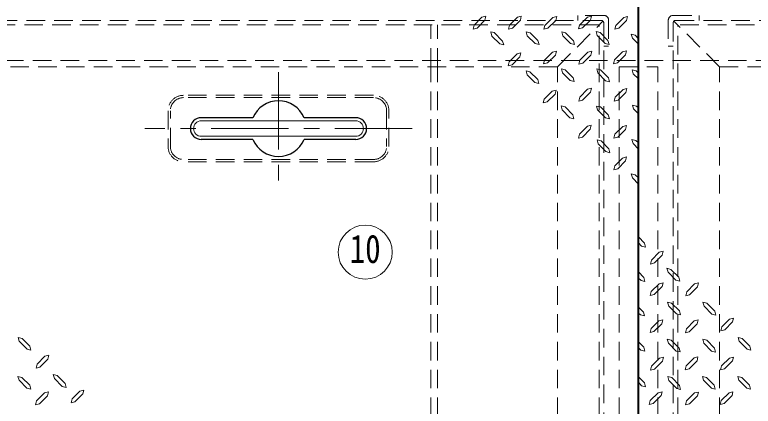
# Model space of a CAD drawing. Units: millimetres at full size, sheet at 1:10; details may follow other scales. Extents: x -2113 to 1937, y -1370 to 1440.
# Drawn here: x -1656.7 to -1178.8, y 884.9 to 1138.1 of the extents above; entities that cross this region are included whole.
import ezdxf
from ezdxf.enums import TextEntityAlignment as Align

# ---------------------------------------------------------------- set-up
doc = ezdxf.new("R2010")
doc.units = ezdxf.units.MM
doc.header["$LTSCALE"] = 10
doc.linetypes.add('CHAIN1', pattern=[8, 5, -1, 1, -1])
doc.linetypes.add('DASHED1', pattern=[1.8, 1.2, -0.6])
doc.layers.add('0-0_ﾚｲﾔ1', color=4, linetype='Continuous', lineweight=9)
doc.styles.add('ＭＳ ゴシック', font='')
doc.styles.get('ＭＳ ゴシック').set_extended_font_data('MS Gothic')

msp = doc.modelspace()

# ---------------------------------------------------------------- linework, layer by layer
at = {"layer": '0-0_ﾚｲﾔ1', "color": 1, "lineweight": 40}
msp.add_line((-1253.04, 878.5), (-1253.04, 1144.5), dxfattribs=at)
at = {"layer": '0-0_ﾚｲﾔ1', "linetype": 'DASHED1'}
for p, q in [((-1292.34, 1137.7), (-1292.34, 1134.5)), ((-1275.54, 1137.7), (-1292.34, 1137.7)), ((-1230.54, 1137.7), (-1213.74, 1137.7)), ((-1213.74, 1137.7), (-1213.74, 1134.5)), ((-1272.34, 1134.5), (-1272.34, 1117.7)), ((-1233.74, 1134.5), (-1233.74, 1117.7)), ((-1278.54, 1131.5), (-1706.04, 1131.5)), ((-1387.54, 1104.5), (-1387.54, 1131.5)), ((-1383.04, 1104.5), (-1383.04, 1131.5)), ((-1278.54, 878.5), (-1278.54, 1131.5)), ((-800.04, 1131.5), (-1227.54, 1131.5)), ((-1227.54, 878.5), (-1227.54, 1131.5)), ((-1275.54, 1117.7), (-1272.34, 1117.7)), ((-1230.54, 1117.7), (-1233.74, 1117.7)), ((-823.04, 1108.5), (-1683.04, 1108.5))]:
    msp.add_line(p, q, dxfattribs=at)
at = {"layer": '0-0_ﾚｲﾔ1', "color": 7, "linetype": 'DASHED1', "lineweight": 18}
for p, q in [((-1277.14, 1134.5), (-1707.44, 1134.5)), ((-1305.54, 1104.5), (-1276.01, 1134.04)), ((-1275.54, 1132.9), (-1275.54, 878.5)), ((-1230.54, 1132.9), (-1230.54, 878.5)), ((-1200.54, 1104.5), (-1230.07, 1134.04)), ((-1228.94, 1134.5), (-798.64, 1134.5)), ((-1305.54, 1104.5), (-1679.04, 1104.5)), ((-1387.54, 878.5), (-1387.54, 1104.5)), ((-1383.04, 878.5), (-1383.04, 1104.5)), ((-1305.54, 878.5), (-1305.54, 1104.5)), ((-1265.54, 1104.5), (-1240.54, 1104.5)), ((-1265.54, 878.5), (-1265.54, 1104.5)), ((-1240.54, 878.5), (-1240.54, 1104.5)), ((-1200.54, 1104.5), (-827.04, 1104.5)), ((-1200.54, 878.5), (-1200.54, 1104.5)), ((-1424.54, 1086), (-1547.54, 1086)), ((-1424.54, 1084.5), (-1547.54, 1084.5)), ((-1557.54, 1076), (-1557.54, 1053)), ((-1556.04, 1053), (-1556.04, 1076)), ((-1416.04, 1076), (-1416.04, 1053)), ((-1414.54, 1053), (-1414.54, 1076)), ((-1424.54, 1044.5), (-1547.54, 1044.5)), ((-1424.54, 1043), (-1547.54, 1043))]:
    msp.add_line(p, q, dxfattribs=at)
at = {"layer": '0-0_ﾚｲﾔ1'}
for p, q in [((-1357.55, 1129.48), (-1352.48, 1134.54)), ((-1334.56, 1129.48), (-1329.5, 1134.54)), ((-1311.66, 1129.4), (-1306.6, 1134.46)), ((-1289.24, 1129.56), (-1284.18, 1134.62)), ((-1265.78, 1129.4), (-1260.72, 1134.46)), ((-1359.48, 1131.33), (-1360.12, 1128.84)), ((-1357.55, 1129.48), (-1360.12, 1128.84)), ((-1336.49, 1131.33), (-1337.14, 1128.84)), ((-1334.56, 1129.48), (-1337.14, 1128.84)), ((-1313.59, 1131.25), (-1314.23, 1128.75)), ((-1311.66, 1129.4), (-1314.23, 1128.75)), ((-1291.17, 1131.41), (-1291.81, 1128.92)), ((-1289.24, 1129.56), (-1291.81, 1128.92)), ((-1267.71, 1131.25), (-1268.35, 1128.75)), ((-1265.78, 1129.4), (-1268.35, 1128.75)), ((-1346.42, 1126.58), (-1348.63, 1127.15)), ((-1347.91, 1124.29), (-1348.63, 1127.15)), ((-1347.91, 1124.29), (-1342.84, 1119.22)), ((-1346.42, 1126.58), (-1340.99, 1121.07)), ((-1346.06, 1126.21), (-1346.29, 1126.27)), ((-1325, 1124.58), (-1325.64, 1127.15)), ((-1323.15, 1126.5), (-1325.64, 1127.15)), ((-1325, 1124.58), (-1319.94, 1119.51)), ((-1323.15, 1126.5), (-1318.09, 1121.36)), ((-1302.1, 1124.5), (-1302.74, 1127.07)), ((-1300.25, 1126.42), (-1302.74, 1127.07)), ((-1302.1, 1124.5), (-1297.04, 1119.43)), ((-1300.25, 1126.42), (-1295.19, 1121.28)), ((-1279.68, 1124.66), (-1280.32, 1127.23)), ((-1277.83, 1126.59), (-1280.32, 1127.23)), ((-1279.68, 1124.66), (-1274.62, 1119.59)), ((-1277.83, 1126.59), (-1272.77, 1121.44)), ((-1255.09, 1124.9), (-1257.66, 1125.54)), ((-1256.94, 1122.97), (-1257.66, 1125.54)), ((-1255.09, 1124.9), (-1253.04, 1122.56)), ((-1340.27, 1118.58), (-1342.84, 1119.22)), ((-1340.99, 1121.07), (-1340.27, 1118.58)), ((-1317.37, 1118.87), (-1319.94, 1119.51)), ((-1318.09, 1121.36), (-1317.37, 1118.87)), ((-1294.47, 1118.79), (-1297.04, 1119.43)), ((-1295.19, 1121.28), (-1294.47, 1118.79)), ((-1272.05, 1118.95), (-1274.62, 1119.59)), ((-1272.77, 1121.44), (-1272.05, 1118.95)), ((-1256.94, 1122.97), (-1253.04, 1119.07)), ((-1334.81, 1105.77), (-1329.74, 1110.84)), ((-1311.9, 1106.98), (-1306.84, 1112.04)), ((-1289, 1106.9), (-1283.94, 1111.96)), ((-1266.58, 1107.06), (-1261.52, 1112.12)), ((-1336.73, 1107.62), (-1337.38, 1105.13)), ((-1334.81, 1105.77), (-1337.38, 1105.13)), ((-1313.83, 1108.83), (-1314.48, 1106.34)), ((-1311.9, 1106.98), (-1314.48, 1106.34)), ((-1290.93, 1108.75), (-1291.57, 1106.25)), ((-1289, 1106.9), (-1291.57, 1106.25)), ((-1268.51, 1108.91), (-1269.15, 1106.42)), ((-1266.58, 1107.06), (-1269.15, 1106.42)), ((-1325.16, 1099.34), (-1325.81, 1101.92)), ((-1323.31, 1101.27), (-1325.81, 1101.92)), ((-1323.31, 1101.27), (-1318.25, 1096.13)), ((-1302.26, 1100.55), (-1302.9, 1103.12)), ((-1300.41, 1102.48), (-1302.9, 1103.12)), ((-1302.26, 1100.55), (-1297.2, 1095.49)), ((-1300.41, 1102.48), (-1295.35, 1097.34)), ((-1279.36, 1100.47), (-1280, 1103.04)), ((-1277.51, 1102.4), (-1280, 1103.04)), ((-1279.36, 1100.47), (-1274.3, 1095.41)), ((-1277.51, 1102.4), (-1272.45, 1097.25)), ((-1254.61, 1101.92), (-1257.18, 1102.56)), ((-1256.46, 1099.99), (-1257.18, 1102.56)), ((-1256.46, 1099.99), (-1253.04, 1096.57)), ((-1254.61, 1101.92), (-1253.04, 1100.35)), ((-1325.16, 1099.34), (-1320.1, 1094.28)), ((-1318.25, 1096.13), (-1317.53, 1093.64)), ((-1294.63, 1094.84), (-1297.2, 1095.49)), ((-1295.35, 1097.34), (-1294.63, 1094.84)), ((-1271.73, 1094.76), (-1274.3, 1095.41)), ((-1272.45, 1097.25), (-1271.73, 1094.76)), ((-1317.53, 1093.64), (-1320.1, 1094.28)), ((-1312.06, 1081.75), (-1307, 1086.81)), ((-1289.16, 1082.95), (-1284.1, 1088.01)), ((-1266.26, 1082.87), (-1261.2, 1087.93)), ((-1313.99, 1083.59), (-1314.64, 1081.1)), ((-1312.06, 1081.75), (-1314.64, 1081.1)), ((-1291.09, 1084.8), (-1291.73, 1082.31)), ((-1289.16, 1082.95), (-1291.73, 1082.31)), ((-1268.19, 1084.72), (-1268.83, 1082.23)), ((-1266.26, 1082.87), (-1268.83, 1082.23)), ((-1302.42, 1076.6), (-1303.06, 1079.17)), ((-1300.57, 1078.53), (-1303.06, 1079.17)), ((-1302.42, 1076.6), (-1297.36, 1071.54)), ((-1300.57, 1078.53), (-1295.51, 1073.39)), ((-1279.52, 1076.52), (-1280.16, 1079.09)), ((-1277.67, 1078.45), (-1280.16, 1079.09)), ((-1279.52, 1076.52), (-1274.46, 1071.46)), ((-1277.67, 1078.45), (-1272.61, 1073.31)), ((-1254.29, 1079.09), (-1256.86, 1079.74)), ((-1256.22, 1077.17), (-1256.86, 1079.74)), ((-1256.22, 1077.17), (-1253.04, 1073.99)), ((-1254.29, 1079.09), (-1253.04, 1077.85)), ((-1294.79, 1070.9), (-1297.36, 1071.54)), ((-1295.51, 1073.39), (-1294.79, 1070.9)), ((-1271.89, 1070.82), (-1274.46, 1071.46)), ((-1272.61, 1073.31), (-1271.89, 1070.82)), ((-1289.32, 1059), (-1284.26, 1064.07)), ((-1266.42, 1058.92), (-1261.36, 1063.99)), ((-1291.25, 1060.85), (-1291.89, 1058.36)), ((-1289.32, 1059), (-1291.89, 1058.36)), ((-1277.27, 1056.51), (-1279.84, 1057.16)), ((-1279.12, 1054.59), (-1279.84, 1057.16)), ((-1277.27, 1056.51), (-1272.21, 1051.45)), ((-1268.35, 1060.77), (-1268.99, 1058.28)), ((-1266.42, 1058.92), (-1268.99, 1058.28)), ((-1254.69, 1056.84), (-1257.26, 1057.48)), ((-1256.54, 1054.91), (-1257.26, 1057.48)), ((-1254.69, 1056.84), (-1253.04, 1055.19)), ((-1279.12, 1054.59), (-1274.06, 1049.6)), ((-1256.54, 1054.91), (-1253.04, 1051.27)), ((-1271.48, 1048.88), (-1274.06, 1049.6)), ((-1272.21, 1051.45), (-1271.48, 1048.88)), ((-1268.43, 1040.36), (-1263.37, 1045.42)), ((-1266.5, 1038.51), (-1261.52, 1043.58)), ((-1268.43, 1040.36), (-1269.07, 1037.79)), ((-1266.5, 1038.51), (-1269.07, 1037.79)), ((-1255.09, 1034.58), (-1257.66, 1035.22)), ((-1256.94, 1032.65), (-1257.66, 1035.22)), ((-1256.94, 1032.65), (-1253.04, 1028.59)), ((-1255.09, 1034.58), (-1253.04, 1032.53)), ((-1249.14, 990.36), (-1253.04, 994.42)), ((-1250.99, 988.43), (-1253.04, 990.48)), ((-1249.14, 990.36), (-1248.42, 987.79)), ((-1250.99, 988.43), (-1248.42, 987.79)), ((-1239.58, 984.5), (-1237.01, 985.22)), ((-1237.65, 982.65), (-1237.01, 985.22)), ((-1239.58, 984.5), (-1244.56, 979.43)), ((-1237.65, 982.65), (-1242.72, 977.59)), ((-1249.55, 968.1), (-1253.04, 971.74)), ((-1234.6, 974.13), (-1232.03, 973.41)), ((-1233.88, 971.56), (-1234.6, 974.13)), ((-1228.81, 966.5), (-1233.88, 971.56)), ((-1226.97, 968.42), (-1232.03, 973.41)), ((-1251.39, 966.17), (-1253.04, 967.82)), ((-1251.39, 966.17), (-1248.82, 965.53)), ((-1249.55, 968.1), (-1248.82, 965.53)), ((-1228.81, 966.5), (-1226.24, 965.85)), ((-1226.97, 968.42), (-1226.24, 965.85)), ((-1239.66, 964.09), (-1244.73, 959.02)), ((-1239.66, 964.09), (-1237.09, 964.73)), ((-1237.73, 962.24), (-1237.09, 964.73)), ((-1216.76, 964), (-1221.82, 958.94)), ((-1216.76, 964), (-1214.19, 964.65)), ((-1214.83, 962.16), (-1214.19, 964.65)), ((-1234.2, 952.19), (-1231.63, 951.55)), ((-1233.48, 949.7), (-1234.2, 952.19)), ((-1226.56, 946.49), (-1231.63, 951.55)), ((-1211.3, 952.11), (-1208.73, 951.47)), ((-1210.57, 949.62), (-1211.3, 952.11)), ((-1203.66, 946.41), (-1208.73, 951.47)), ((-1249.87, 945.84), (-1253.04, 949.02)), ((-1228.41, 944.56), (-1233.48, 949.7)), ((-1226.56, 946.49), (-1225.92, 943.92)), ((-1205.51, 944.48), (-1210.57, 949.62)), ((-1251.8, 943.92), (-1253.04, 945.16)), ((-1251.8, 943.92), (-1249.23, 943.27)), ((-1249.87, 945.84), (-1249.23, 943.27)), ((-1228.41, 944.56), (-1225.92, 943.92)), ((-1205.51, 944.48), (-1203.02, 943.84)), ((-1203.66, 946.41), (-1203.02, 943.84)), ((-1194.02, 941.26), (-1191.45, 941.91)), ((-1192.09, 939.42), (-1191.45, 941.91)), ((-1239.82, 940.14), (-1244.89, 935.08)), ((-1239.82, 940.14), (-1237.25, 940.78)), ((-1237.89, 938.29), (-1237.25, 940.78)), ((-1216.92, 940.06), (-1221.98, 935)), ((-1216.92, 940.06), (-1214.35, 940.7)), ((-1214.99, 938.21), (-1214.35, 940.7)), ((-1194.02, 941.26), (-1199.08, 936.2)), ((-1654.56, 929.37), (-1651.98, 928.73)), ((-1653.83, 926.88), (-1654.56, 929.37)), ((-1646.92, 923.67), (-1651.98, 928.73)), ((-1234.36, 928.25), (-1231.79, 927.6)), ((-1233.64, 925.75), (-1234.36, 928.25)), ((-1226.73, 922.54), (-1231.79, 927.6)), ((-1211.46, 928.17), (-1208.89, 927.52)), ((-1210.73, 925.67), (-1211.46, 928.17)), ((-1203.82, 922.46), (-1208.89, 927.52)), ((-1188.56, 929.37), (-1185.98, 928.73)), ((-1187.83, 926.88), (-1188.56, 929.37)), ((-1180.92, 923.67), (-1185.98, 928.73)), ((-1648.77, 921.74), (-1653.83, 926.88)), ((-1646.92, 923.67), (-1646.28, 921.09)), ((-1249.63, 923.02), (-1253.04, 926.44)), ((-1251.48, 921.09), (-1253.04, 922.66)), ((-1249.63, 923.02), (-1248.9, 920.45)), ((-1228.57, 920.61), (-1233.64, 925.75)), ((-1226.73, 922.54), (-1226.08, 919.97)), ((-1205.67, 920.53), (-1210.73, 925.67)), ((-1182.77, 921.74), (-1187.83, 926.88)), ((-1180.92, 923.67), (-1180.28, 921.09)), ((-1648.77, 921.74), (-1646.28, 921.09)), ((-1637.28, 917.24), (-1634.71, 917.88)), ((-1635.35, 915.39), (-1634.71, 917.88)), ((-1251.48, 921.09), (-1248.9, 920.45)), ((-1228.57, 920.61), (-1226.08, 919.97)), ((-1205.67, 920.53), (-1203.18, 919.89)), ((-1203.82, 922.46), (-1203.18, 919.89)), ((-1182.77, 921.74), (-1180.28, 921.09)), ((-1637.28, 917.24), (-1642.34, 912.17)), ((-1239.5, 915.95), (-1244.56, 910.89)), ((-1239.5, 915.95), (-1236.93, 916.59)), ((-1237.57, 914.1), (-1236.93, 916.59)), ((-1217.08, 916.11), (-1222.14, 911.05)), ((-1217.08, 916.11), (-1214.51, 916.75)), ((-1215.15, 914.26), (-1214.51, 916.75)), ((-1194.18, 916.03), (-1199.24, 910.97)), ((-1194.18, 916.03), (-1191.61, 916.67)), ((-1192.25, 914.18), (-1191.61, 916.67)), ((-1654.72, 904.14), (-1652.14, 903.5)), ((-1653.99, 901.65), (-1654.72, 904.14)), ((-1647.08, 898.43), (-1652.14, 903.5)), ((-1631.81, 905.34), (-1629.24, 904.7)), ((-1631.09, 902.85), (-1631.81, 905.34)), ((-1624.18, 899.64), (-1629.24, 904.7)), ((-1249.14, 900.04), (-1253.04, 903.94)), ((-1234.04, 904.06), (-1231.47, 903.42)), ((-1233.31, 901.57), (-1234.04, 904.06)), ((-1226.4, 898.35), (-1231.47, 903.42)), ((-1211.62, 904.22), (-1209.05, 903.58)), ((-1210.89, 901.73), (-1211.62, 904.22)), ((-1203.98, 898.51), (-1209.05, 903.58)), ((-1188.72, 904.14), (-1186.14, 903.5)), ((-1187.99, 901.65), (-1188.72, 904.14)), ((-1181.08, 898.43), (-1186.14, 903.5)), ((-1648.93, 896.5), (-1653.99, 901.65)), ((-1626.03, 897.71), (-1631.09, 902.85)), ((-1624.18, 899.64), (-1623.54, 897.07)), ((-1250.99, 898.11), (-1253.04, 900.45)), ((-1249.14, 900.04), (-1248.42, 897.47)), ((-1228.25, 896.42), (-1233.31, 901.57)), ((-1205.83, 896.59), (-1210.89, 901.73)), ((-1182.93, 896.5), (-1187.99, 901.65)), ((-1648.93, 896.5), (-1646.44, 895.86)), ((-1647.08, 898.43), (-1646.44, 895.86)), ((-1637.52, 893.53), (-1634.95, 894.17)), ((-1635.59, 891.68), (-1634.95, 894.17)), ((-1626.03, 897.71), (-1623.54, 897.07)), ((-1614.62, 894.74), (-1619.68, 889.67)), ((-1614.62, 894.74), (-1612.05, 895.38)), ((-1612.69, 892.89), (-1612.05, 895.38)), ((-1250.99, 898.11), (-1248.42, 897.47)), ((-1240.31, 893.61), (-1237.73, 894.25)), ((-1238.38, 891.76), (-1237.73, 894.25)), ((-1228.25, 896.42), (-1225.76, 895.78)), ((-1226.4, 898.35), (-1225.76, 895.78)), ((-1216.84, 893.45), (-1214.27, 894.09)), ((-1214.91, 891.6), (-1214.27, 894.09)), ((-1205.83, 896.59), (-1203.34, 895.94)), ((-1203.98, 898.51), (-1203.34, 895.94)), ((-1194.42, 893.61), (-1191.85, 894.25)), ((-1192.49, 891.76), (-1191.85, 894.25)), ((-1182.93, 896.5), (-1180.44, 895.86)), ((-1181.08, 898.43), (-1180.44, 895.86)), ((-1637.52, 893.53), (-1642.58, 888.47)), ((-1240.31, 893.61), (-1245.37, 888.55)), ((-1216.84, 893.45), (-1221.9, 888.39)), ((-1194.42, 893.61), (-1199.48, 888.55))]:
    msp.add_line(p, q, dxfattribs=at)
at = {"layer": '0-0_ﾚｲﾔ1', "linetype": 'CHAIN1'}
for p, q in [((-1486.04, 1101), (-1486.04, 1028)), ((-1399.54, 1064.5), (-1572.54, 1064.5))]:
    msp.add_line(p, q, dxfattribs=at)
at = {"layer": '0-0_ﾚｲﾔ1', "color": 5, "lineweight": 25}
for p, q in [((-1502.63, 1071.5), (-1536.04, 1071.5)), ((-1436.04, 1071.5), (-1469.46, 1071.5)), ((-1502.63, 1057.5), (-1536.04, 1057.5)), ((-1436.04, 1057.5), (-1469.46, 1057.5))]:
    msp.add_line(p, q, dxfattribs=at)
at = {"layer": '0-0_ﾚｲﾔ1', "color": 7, "lineweight": 18}
for p, q in [((-1436.04, 1069.5), (-1536.04, 1069.5)), ((-1436.04, 1059.5), (-1536.04, 1059.5))]:
    msp.add_line(p, q, dxfattribs=at)
at = {"layer": '0-0_ﾚｲﾔ1'}
for points in [[(-1359.48, 1131.33), (-1354.33, 1136.47), (-1351.84, 1137.11), (-1352.48, 1134.54)], [(-1336.49, 1131.33), (-1331.35, 1136.47), (-1328.86, 1137.11), (-1329.5, 1134.54)], [(-1313.59, 1131.25), (-1308.45, 1136.39), (-1305.96, 1137.03), (-1306.6, 1134.46)], [(-1291.17, 1131.41), (-1286.03, 1136.55), (-1283.54, 1137.19), (-1284.18, 1134.62)], [(-1267.71, 1131.25), (-1262.56, 1136.39), (-1260.07, 1137.03), (-1260.72, 1134.46)], [(-1313.83, 1108.83), (-1308.69, 1113.97), (-1306.2, 1114.61), (-1306.84, 1112.04)], [(-1290.93, 1108.75), (-1285.79, 1113.89), (-1283.3, 1114.53), (-1283.94, 1111.96)], [(-1268.51, 1108.91), (-1263.37, 1114.05), (-1260.88, 1114.69), (-1261.52, 1112.12)], [(-1336.73, 1107.62), (-1331.59, 1112.76), (-1329.1, 1113.41), (-1329.74, 1110.84)], [(-1291.09, 1084.8), (-1285.95, 1089.94), (-1283.46, 1090.59), (-1284.1, 1088.01)], [(-1268.19, 1084.72), (-1263.05, 1089.86), (-1260.56, 1090.5), (-1261.2, 1087.93)], [(-1313.99, 1083.59), (-1308.85, 1088.74), (-1306.36, 1089.38), (-1307, 1086.81)], [(-1291.25, 1060.85), (-1286.11, 1066), (-1283.62, 1066.64), (-1284.26, 1064.07)], [(-1268.35, 1060.77), (-1263.21, 1065.92), (-1260.72, 1066.56), (-1261.36, 1063.99)], [(-1263.37, 1045.42), (-1260.8, 1046.15), (-1261.52, 1043.58)], [(-1242.72, 977.59), (-1245.29, 976.86), (-1244.56, 979.43)], [(-1237.73, 962.24), (-1242.88, 957.09), (-1245.37, 956.45), (-1244.73, 959.02)], [(-1214.83, 962.16), (-1219.98, 957.01), (-1222.47, 956.37), (-1221.82, 958.94)], [(-1237.89, 938.29), (-1243.04, 933.15), (-1245.53, 932.5), (-1244.89, 935.08)], [(-1214.99, 938.21), (-1220.14, 933.07), (-1222.63, 932.42), (-1221.98, 935)], [(-1192.09, 939.42), (-1197.23, 934.27), (-1199.73, 933.63), (-1199.08, 936.2)], [(-1635.35, 915.39), (-1640.49, 910.25), (-1642.98, 909.6), (-1642.34, 912.17)], [(-1237.57, 914.1), (-1242.72, 908.96), (-1245.21, 908.32), (-1244.56, 910.89)], [(-1215.15, 914.26), (-1220.3, 909.12), (-1222.79, 908.48), (-1222.14, 911.05)], [(-1192.25, 914.18), (-1197.39, 909.04), (-1199.89, 908.4), (-1199.24, 910.97)], [(-1635.59, 891.68), (-1640.73, 886.54), (-1643.23, 885.9), (-1642.58, 888.47)], [(-1612.69, 892.89), (-1617.83, 887.75), (-1620.32, 887.1), (-1619.68, 889.67)], [(-1238.38, 891.76), (-1243.52, 886.62), (-1246.01, 885.98), (-1245.37, 888.55)], [(-1214.91, 891.6), (-1220.06, 886.46), (-1222.55, 885.82), (-1221.9, 888.39)], [(-1192.49, 891.76), (-1197.64, 886.62), (-1200.13, 885.98), (-1199.48, 888.55)]]:
    msp.add_lwpolyline(points, dxfattribs=at)
at = {"layer": '0-0_ﾚｲﾔ1', "color": 7, "lineweight": 18}
msp.add_circle((-1429.9, 984.56), 17.5, dxfattribs=at)
at = {"layer": '0-0_ﾚｲﾔ1', "linetype": 'DASHED1'}
for centre, start, end in [((-1275.54, 1134.5), 0, 90), ((-1230.54, 1134.5), 90, 180)]:
    msp.add_arc(centre, 3.2, start, end, dxfattribs=at)
at = {"layer": '0-0_ﾚｲﾔ1', "color": 7, "linetype": 'DASHED1', "lineweight": 18}
for centre, radius, start, end in [((-1277.14, 1132.9), 1.6, 0, 90), ((-1228.94, 1132.9), 1.6, 90, 180), ((-1547.54, 1076), 10, 90, 180), ((-1424.54, 1076), 10, 0, 90), ((-1547.54, 1076), 8.5, 90, 180), ((-1424.54, 1076), 8.5, 0, 90), ((-1547.54, 1053), 10, 180, 270), ((-1547.54, 1053), 8.5, 180, 270), ((-1424.54, 1053), 10, 270, 0), ((-1424.54, 1053), 8.5, 270, 0)]:
    msp.add_arc(centre, radius, start, end, dxfattribs=at)
at = {"layer": '0-0_ﾚｲﾔ1', "color": 5, "lineweight": 25}
for centre, radius, start, end in [((-1486.04, 1064.5), 18, 22.8854, 157.1146), ((-1536.04, 1064.5), 7, 90, 270), ((-1436.04, 1064.5), 7, 270, 90), ((-1486.04, 1064.5), 18, 202.8854, 337.1146)]:
    msp.add_arc(centre, radius, start, end, dxfattribs=at)
at = {"layer": '0-0_ﾚｲﾔ1', "color": 7, "lineweight": 18}
for centre, start, end in [((-1536.04, 1064.5), 90, 270), ((-1436.04, 1064.5), 270, 90)]:
    msp.add_arc(centre, 5, start, end, dxfattribs=at)

# ---------------------------------------------------------------- texts
at = {"layer": '0-0_ﾚｲﾔ1', "color": 7, "style": 'ＭＳ ゴシック', "width": 0.8}
msp.add_text('10', height=18.33, dxfattribs=at).set_placement((-1439.9, 972.06), align=Align.BOTTOM_LEFT)

doc.saveas('drawing.dxf')
